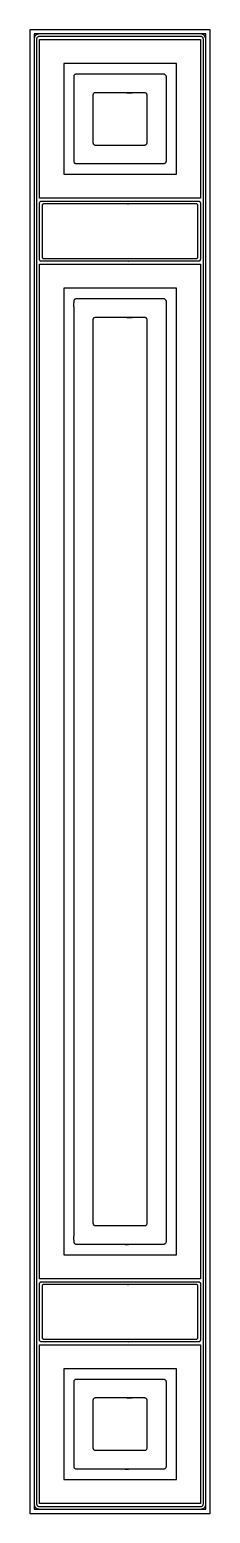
# Model space of a CAD drawing. Header units: millimetres. Extents: x 10742 to 10952, y 15260 to 16990.
import ezdxf

# ---------------------------------------------------------------- set-up
doc = ezdxf.new("R2010")
doc.units = ezdxf.units.MM

msp = doc.modelspace()

# ---------------------------------------------------------------- linework, layer by layer
at = {"color": 0}
for points in [[(10951.8, 16990.1), (10741.8, 16990.1), (10741.8, 15260.1), (10951.8, 15260.1), (10951.8, 16990.1)], [(10946.8, 16985.1), (10746.8, 16985.1), (10746.8, 15265.1), (10946.8, 15265.1), (10946.8, 16985.1)], [(10940.3, 16906.1), (10940.3, 16866.1), (10940.3, 16793.6), (10856.8, 16793.6), (10846.8, 16793.6), (10753.3, 16793.6), (10753.3, 16866.1), (10753.3, 16906.1), (10753.3, 16978.6), (10846.8, 16978.6), (10856.8, 16978.6), (10940.3, 16978.6), (10940.3, 16906.1)], [(10912.3, 16866.1), (10912.3, 16906.1), (10912.3, 16950.6), (10856.8, 16950.6), (10846.8, 16950.6), (10781.3, 16950.6), (10781.3, 16906.1), (10781.3, 16866.1), (10781.3, 16821.6), (10846.8, 16821.6), (10856.8, 16821.6), (10912.3, 16821.6), (10912.3, 16866.1)], [(10940.3, 16716.6), (10940.3, 16160.1), (10940.3, 16090.1), (10940.3, 15533.6), (10856.8, 15533.6), (10846.8, 15533.6), (10753.3, 15533.6), (10753.3, 16090.1), (10753.3, 16160.1), (10753.3, 16716.6), (10846.8, 16716.6), (10856.8, 16716.6), (10940.3, 16716.6)], [(10856.8, 16688.6), (10846.8, 16688.6), (10781.3, 16688.6), (10781.3, 16160.1), (10781.3, 16090.1), (10781.3, 15561.6), (10846.8, 15561.6), (10856.8, 15561.6), (10912.3, 15561.6), (10912.3, 16090.1), (10912.3, 16160.1), (10912.3, 16688.6), (10856.8, 16688.6)], [(10856.8, 15271.6), (10846.8, 15271.6), (10753.3, 15271.6), (10753.3, 15344.1), (10753.3, 15384.1), (10753.3, 15456.6), (10846.8, 15456.6), (10856.8, 15456.6), (10940.3, 15456.6), (10940.3, 15384.1), (10940.3, 15344.1), (10940.3, 15271.6), (10856.8, 15271.6)], [(10781.3, 15344.1), (10781.3, 15299.6), (10846.8, 15299.6), (10856.8, 15299.6), (10912.3, 15299.6), (10912.3, 15344.1), (10912.3, 15384.1), (10912.3, 15428.6), (10856.8, 15428.6), (10846.8, 15428.6), (10781.3, 15428.6), (10781.3, 15384.1), (10781.3, 15344.1)]]:
    msp.add_lwpolyline(points, dxfattribs=at)
for points in [[(10940.8, 16985.1), (10752.8, 16985.1, 0.414214), (10746.8, 16979.1), (10746.8, 15271.1, 0.414214), (10752.8, 15265.1), (10940.8, 15265.1, 0.414214), (10946.8, 15271.1), (10946.8, 16979.1, 0.414206), (10940.8, 16985.1)], [(10943.8, 16906.1), (10943.8, 16937.6), (10943.8, 16969.1), (10943.8, 16970.5), (10943.8, 16972), (10943.8, 16972.7), (10943.8, 16973.4), (10943.8, 16974.1), (10943.8, 16974.8), (10943.8, 16975.5), (10943.8, 16975.9), (10943.8, 16976.2, -0.000513), (10943.8, 16977.7, 0.001535), (10943.8, 16979.1, 0.003242), (10943.8, 16979.3, 0.014181), (10943.7, 16979.4, 0.050474), (10943.6, 16980, 0.088856), (10943.1, 16980.9, 0.088923), (10942.3, 16981.7, 0.076042), (10941.5, 16982, 0.025524), (10941.2, 16982.1, 0.01138), (10941.1, 16982.1, 0.01102), (10940.9, 16982.1, 0.00805), (10940.8, 16982.1, 0.001987), (10938.9, 16982.1, -0.001), (10938, 16982.1), (10937.5, 16982.1), (10937.1, 16982.1), (10936.6, 16982.1), (10936.2, 16982.1), (10935.2, 16982.1), (10934.3, 16982.1), (10933.4, 16982.1), (10930.2, 16982.1), (10926.9, 16982.1), (10923.7, 16982.1), (10920.5, 16982.1), (10907.6, 16982.1), (10900, 16982.1), (10892.4, 16982.1), (10884.8, 16982.1), (10877.2, 16982.1), (10862, 16982.1), (10856.8, 16982.1), (10846.8, 16982.1), (10806.2, 16982.1), (10765.7, 16982.1), (10763.8, 16982.1), (10762, 16982.1), (10761.1, 16982.1), (10760.1, 16982.1), (10759.2, 16982.1), (10758.3, 16982.1), (10757.4, 16982.1), (10756.9, 16982.1), (10756.4, 16982.1), (10756, 16982.1), (10755.5, 16982.1, -0.001), (10754.6, 16982.1, 0.001987), (10752.8, 16982.1, 0.008051), (10752.6, 16982.1, 0.011017), (10752.5, 16982.1, 0.049341), (10751.9, 16982, 0.088624), (10750.9, 16981.5, 0.088909), (10750.2, 16980.7, 0.076058), (10749.9, 16979.9, 0.025349), (10749.8, 16979.6, 0.01436), (10749.8, 16979.4, 0.01447), (10749.8, 16979.3, 0.008039), (10749.8, 16979.1, 0.002047), (10749.8, 16977.7, -0.000517), (10749.8, 16976.2), (10749.8, 16975.9), (10749.8, 16975.5), (10749.8, 16974.8), (10749.8, 16974.1), (10749.8, 16973.4), (10749.8, 16969.2), (10749.8, 16965), (10749.8, 16956.6), (10749.8, 16948.2), (10749.8, 16939.7), (10749.8, 16922.9), (10749.8, 16914.5), (10749.8, 16906.1), (10749.8, 16866.1), (10749.8, 16160.1), (10749.8, 16090.1), (10749.8, 15384.1), (10749.8, 15344.1), (10749.8, 15312.6), (10749.8, 15281.1), (10749.8, 15279.7), (10749.8, 15278.3), (10749.8, 15277.5), (10749.8, 15276.8), (10749.8, 15276.1), (10749.8, 15275.4), (10749.8, 15274.7), (10749.8, 15274.3), (10749.8, 15274, -0.000521), (10749.8, 15272.5, 0.002046), (10749.8, 15271.1, 0.008039), (10749.8, 15271, 0.014516), (10749.8, 15270.8, 0.050544), (10749.9, 15270.2, 0.089179), (10750.4, 15269.3, 0.088501), (10751.2, 15268.6, 0.075507), (10752, 15268.2, 0.025522), (10752.3, 15268.1, 0.014584), (10752.5, 15268.1, 0.014179), (10752.6, 15268.1, 0.003248), (10752.8, 15268.1, 0.001589), (10754.6, 15268.1, -0.001043), (10755.5, 15268.1), (10756, 15268.1, -0.000529), (10756.2, 15268.1), (10756.4, 15268.1), (10756.9, 15268.1), (10757.4, 15268.1), (10758.3, 15268.1), (10758.7, 15268.1), (10759.2, 15268.1), (10760.1, 15268.1), (10760.9, 15268.1), (10761.1, 15268.1, 0.001211), (10761.3, 15268.1), (10761.7, 15268.1), (10763.4, 15268.1), (10766.6, 15268.1), (10773, 15268.1), (10785.9, 15268.1), (10787.8, 15268.1), (10788.3, 15268.1, -0.000514), (10788.8, 15268.1), (10789.7, 15268.1), (10793.5, 15268.1), (10801.1, 15268.1), (10808.7, 15268.1), (10810.6, 15268.1), (10811.1, 15268.1, 0.000514), (10811.6, 15268.1), (10812.5, 15268.1), (10816.3, 15268.1), (10831.6, 15268.1, 0.000514), (10832, 15268.1), (10832.5, 15268.1), (10833.5, 15268.1), (10835.4, 15268.1), (10839.2, 15268.1), (10846.8, 15268.1), (10856.8, 15268.1), (10887.3, 15268.1), (10907.6, 15268.1), (10927.9, 15268.1), (10929.7, 15268.1), (10931.5, 15268.1), (10932.5, 15268.1), (10933.4, 15268.1), (10934.3, 15268.1), (10934.8, 15268.1), (10935.2, 15268.1), (10936.2, 15268.1), (10936.6, 15268.1), (10937.1, 15268.1, -0.000795), (10938.9, 15268.1, 0.001589), (10940.8, 15268.1, 0.003248), (10940.9, 15268.1, 0.014183), (10941.1, 15268.1, 0.049472), (10941.7, 15268.2, 0.088852), (10942.6, 15268.7, 0.088492), (10943.3, 15269.5, 0.075608), (10943.7, 15270.4, 0.025524), (10943.7, 15270.7, 0.014841), (10943.7, 15270.8, 0.014566), (10943.8, 15271, 0.008051), (10943.8, 15271.1, 0.002046), (10943.8, 15272.5, -0.000514), (10943.8, 15274), (10943.8, 15274.3), (10943.8, 15274.7), (10943.8, 15275.4), (10943.8, 15276.1), (10943.8, 15276.8), (10943.8, 15281), (10943.8, 15285.2), (10943.8, 15293.7), (10943.8, 15302.1), (10943.8, 15310.5), (10943.8, 15327.3), (10943.8, 15335.7), (10943.8, 15344.1), (10943.8, 15384.1), (10943.8, 16090.1), (10943.8, 16160.1), (10943.8, 16866.1), (10943.8, 16906.1)], [(10900.3, 16866.1), (10900.3, 16853.1), (10900.3, 16840.1), (10900.3, 16839.5), (10900.3, 16838.9), (10900.3, 16838.6), (10900.3, 16838.3), (10900.3, 16838.1), (10900.3, 16837.8), (10900.3, 16837.5, 0.000633), (10900.3, 16837.2, -0.00127), (10900.3, 16836.6, -0.008038), (10900.3, 16836.5, -0.014566), (10900.2, 16836.3, -0.050557), (10900.1, 16835.7, -0.089173), (10899.6, 16834.8, -0.088504), (10898.8, 16834.1, -0.076041), (10898, 16833.7, -0.025522), (10897.7, 16833.6, -0.014581), (10897.6, 16833.6, -0.014179), (10897.4, 16833.6, -0.00805), (10897.3, 16833.6, -0.001479), (10896.3, 16833.6, 0.00074), (10895.3, 16833.6), (10895, 16833.6), (10894.8, 16833.6), (10894.3, 16833.6), (10893.8, 16833.6), (10893.3, 16833.6), (10887.5, 16833.6), (10881.7, 16833.6), (10875.8, 16833.6), (10870, 16833.6), (10858.4, 16833.6), (10856.8, 16833.6), (10846.8, 16833.6), (10825, 16833.6), (10803.2, 16833.6), (10801.7, 16833.6), (10800.2, 16833.6), (10799.7, 16833.6), (10799.2, 16833.6), (10798.7, 16833.6), (10798.5, 16833.6), (10798.2, 16833.6, 0.00074), (10797.2, 16833.6, -0.001479), (10796.3, 16833.6, -0.008051), (10796.1, 16833.6, -0.014174), (10796, 16833.6, -0.049342), (10795.4, 16833.7, -0.088847), (10794.4, 16834.2, -0.088932), (10793.7, 16835, -0.075587), (10793.4, 16835.9, -0.025512), (10793.3, 16836.2, -0.014767), (10793.3, 16836.3, -0.014516), (10793.3, 16836.5, -0.003216), (10793.3, 16836.6, -0.001899), (10793.3, 16836.9), (10793.3, 16837), (10793.3, 16837.2, 0.001271), (10793.3, 16837.8, -0.000425), (10793.3, 16838.3), (10793.3, 16840.1), (10793.3, 16841.8), (10793.3, 16843.5), (10793.3, 16845.3), (10793.3, 16848.8), (10793.3, 16852.2), (10793.3, 16859.2), (10793.3, 16862.6), (10793.3, 16866.1), (10793.3, 16906.1), (10793.3, 16919.1), (10793.3, 16932.1), (10793.3, 16932.7), (10793.3, 16933.3), (10793.3, 16933.6), (10793.3, 16933.9), (10793.3, 16934.2), (10793.3, 16934.5), (10793.3, 16934.7, 0.000636), (10793.3, 16935, -0.001266), (10793.3, 16935.6, -0.008039), (10793.3, 16935.8, -0.01447), (10793.3, 16935.9, -0.050483), (10793.4, 16936.5, -0.088843), (10793.9, 16937.4, -0.088919), (10794.7, 16938.2, -0.076041), (10795.5, 16938.5, -0.025522), (10795.8, 16938.6, -0.011369), (10796, 16938.6, -0.011017), (10796.1, 16938.6, -0.008051), (10796.3, 16938.6, -0.001479), (10797.2, 16938.6, 0.00074), (10798.2, 16938.6), (10798.5, 16938.6), (10798.7, 16938.6), (10799.2, 16938.6), (10799.7, 16938.6), (10800.2, 16938.6), (10806, 16938.6), (10811.9, 16938.6), (10817.7, 16938.6), (10823.5, 16938.6), (10835.1, 16938.6), (10840.9, 16938.6), (10846.8, 16938.6), (10856.8, 16938.6), (10868.5, 16938.6), (10890.3, 16938.6), (10891.8, 16938.6), (10892.6, 16938.6), (10893.3, 16938.6), (10893.8, 16938.6), (10894.3, 16938.6), (10894.8, 16938.6), (10895, 16938.6), (10895.3, 16938.6, 0.00074), (10896.3, 16938.6, -0.001479), (10897.3, 16938.6, -0.00805), (10897.4, 16938.6, -0.011017), (10897.6, 16938.6, -0.049864), (10898.2, 16938.5, -0.088517), (10899.1, 16938, -0.088646), (10899.8, 16937.2, -0.076035), (10900.2, 16936.4, -0.025513), (10900.2, 16936.1, -0.014867), (10900.2, 16935.9, -0.014567), (10900.3, 16935.8, -0.008039), (10900.3, 16935.6, -0.00127), (10900.3, 16935, 0.000634), (10900.3, 16934.7), (10900.3, 16934.5), (10900.3, 16934.2), (10900.3, 16933.9), (10900.3, 16932.9), (10900.3, 16931.8), (10900.3, 16930.8), (10900.3, 16929.8), (10900.3, 16925.8), (10900.3, 16923.3), (10900.3, 16920.9), (10900.3, 16918.4), (10900.3, 16915.9), (10900.3, 16911), (10900.3, 16908.6), (10900.3, 16906.1), (10900.3, 16866.1)], [(10815.3, 16906.1), (10815.3, 16866.1), (10815.3, 16862.7), (10815.3, 16859.4), (10815.3, 16859.2), (10815.3, 16859.1), (10815.3, 16859), (10815.3, 16858.9), (10815.3, 16858.8), (10815.3, 16858.8, 0.000405), (10815.3, 16858.6, 0.011731), (10815.3, 16858.5, 0.014516), (10815.3, 16858.3, 0.062707), (10815.4, 16857.6, 0.088583), (10816, 16856.7, 0.088357), (10816.8, 16856, 0.088724), (10817.8, 16855.6, 0.014584), (10818, 16855.6, 0.014174), (10818.1, 16855.6, 0.008051), (10818.3, 16855.6, 0.001311), (10818.8, 16855.6, -0.001311), (10819.4, 16855.6), (10819.7, 16855.6), (10819.9, 16855.6), (10821.3, 16855.6), (10822.6, 16855.6), (10823.9, 16855.6), (10825.2, 16855.6), (10827.9, 16855.6), (10830.6, 16855.6), (10832.6, 16855.6), (10834.6, 16855.6), (10838.7, 16855.6), (10842.7, 16855.6), (10846.8, 16855.6), (10856.8, 16855.6), (10859.3, 16855.6), (10871.9, 16855.6), (10872.5, 16855.6), (10873, 16855.6), (10873.3, 16855.6), (10873.6, 16855.6), (10873.9, 16855.6), (10874.1, 16855.6), (10874.4, 16855.6, -0.000438), (10874.7, 16855.6, 0.00131), (10875.3, 16855.6, 0.00805), (10875.4, 16855.6, 0.014179), (10875.6, 16855.6, 0.050468), (10876.2, 16855.7, 0.08885), (10877.1, 16856.2, 0.088926), (10877.8, 16857, 0.07561), (10878.2, 16857.9, 0.038476), (10878.2, 16858.3, 0.014566), (10878.3, 16858.5, 0.011731), (10878.3, 16858.6, 0.00043), (10878.3, 16858.8), (10878.3, 16858.8), (10878.3, 16858.9), (10878.3, 16859.4), (10878.3, 16859.8), (10878.3, 16860.7), (10878.3, 16861.6), (10878.3, 16862.5), (10878.3, 16864.3), (10878.3, 16865.2), (10878.3, 16866.1), (10878.3, 16906.1), (10878.3, 16909.5), (10878.3, 16912.9), (10878.3, 16913), (10878.3, 16913.2), (10878.3, 16913.2), (10878.3, 16913.3), (10878.3, 16913.4), (10878.3, 16913.5, 0.000442), (10878.3, 16913.6, 0.011732), (10878.3, 16913.8, 0.014168), (10878.2, 16913.9, 0.062637), (10878.1, 16914.7, 0.088474), (10877.5, 16915.6, 0.088358), (10876.7, 16916.2, 0.088819), (10875.7, 16916.6, 0.011378), (10875.6, 16916.6, 0.011017), (10875.4, 16916.6, 0.00805), (10875.3, 16916.6, 0.00131), (10874.7, 16916.6, -0.000438), (10874.4, 16916.6), (10874.1, 16916.6), (10873.9, 16916.6), (10873.6, 16916.6), (10872.3, 16916.6), (10870.9, 16916.6), (10869.6, 16916.6), (10868.3, 16916.6), (10865.6, 16916.6), (10863, 16916.6), (10860.9, 16916.6), (10858.9, 16916.6), (10854.9, 16916.6), (10860.8, 16916.6), (10856.8, 16916.6), (10846.8, 16916.6), (10834.2, 16916.6), (10821.6, 16916.6), (10821.1, 16916.6), (10820.5, 16916.6), (10820.2, 16916.6), (10819.9, 16916.6), (10819.7, 16916.6, 0.000437), (10819.4, 16916.6), (10819.1, 16916.6, -0.000451), (10818.8, 16916.6, 0.001311), (10818.3, 16916.6, 0.008051), (10818.1, 16916.6, 0.011017), (10818, 16916.6, 0.049863), (10817.4, 16916.5, 0.088523), (10816.4, 16916, 0.08864), (10815.7, 16915.2, 0.076058), (10815.4, 16914.4, 0.038399), (10815.3, 16913.9, 0.01447), (10815.3, 16913.8, 0.011731), (10815.3, 16913.6, 0.000406), (10815.3, 16913.5), (10815.3, 16913.4), (10815.3, 16913.3), (10815.3, 16912.9), (10815.3, 16912.4), (10815.3, 16911.5), (10815.3, 16910.6), (10815.3, 16909.7), (10815.3, 16907.9), (10815.3, 16907), (10815.3, 16906.1)], [(10856.8, 16720.1), (10846.8, 16720.1), (10807.3, 16720.1), (10767.8, 16720.1), (10766, 16720.1), (10764.2, 16720.1), (10763.3, 16720.1), (10762.4, 16720.1), (10761.5, 16720.1), (10761.1, 16720.1), (10760.6, 16720.1), (10759.7, 16720.1), (10759.3, 16720.1), (10758.8, 16720.1, 0.000409), (10757.1, 16720.1, -0.002041), (10755.3, 16720.1, -0.009676), (10755.1, 16720.1, -0.019301), (10755, 16720.1, -0.047521), (10754.6, 16720.2, -0.094969), (10754, 16720.6, -0.094521), (10753.5, 16721.1, -0.079035), (10753.3, 16721.7, -0.016483), (10753.3, 16721.9, -0.017578), (10753.3, 16722, -0.009728), (10753.3, 16722.1, -0.002263), (10753.3, 16723.4, 0.000569), (10753.3, 16724.7), (10753.3, 16725), (10753.3, 16725.3), (10753.3, 16726), (10753.3, 16726.6), (10753.3, 16727.3), (10753.3, 16730.4), (10753.3, 16733.4), (10753.3, 16739.6), (10753.3, 16745.7), (10753.3, 16751.9), (10753.3, 16764.2), (10753.3, 16770.3), (10753.3, 16776.5), (10753.3, 16779), (10753.3, 16781.6), (10753.3, 16782.3), (10753.3, 16782.9), (10753.3, 16783.6), (10753.3, 16784.2), (10753.3, 16784.9), (10753.3, 16785.2), (10753.3, 16785.5, 0.000569), (10753.3, 16786.8, -0.002263), (10753.3, 16788.1, -0.003891), (10753.3, 16788.2, -0.013915), (10753.3, 16788.4, -0.06275), (10753.4, 16788.8, -0.094035), (10753.8, 16789.5, -0.094451), (10754.4, 16789.9, -0.063116), (10754.9, 16790.1, -0.014085), (10755, 16790.1, -0.017371), (10755.1, 16790.1, -0.009683), (10755.3, 16790.1, -0.002041), (10757.1, 16790.1, 0.000408), (10758.8, 16790.1, -0.000409), (10760.6, 16790.1), (10761.5, 16790.1), (10762.4, 16790.1), (10764.7, 16790.1), (10766.9, 16790.1), (10771.4, 16790.1), (10780.8, 16790.1), (10790.2, 16790.1), (10799.7, 16790.1), (10809.1, 16790.1), (10827.9, 16790.1), (10837.3, 16790.1), (10846.8, 16790.1), (10856.8, 16790.1), (10886.2, 16790.1), (10925.7, 16790.1), (10927.5, 16790.1), (10929.3, 16790.1), (10930.2, 16790.1), (10931.1, 16790.1), (10932, 16790.1), (10932.4, 16790.1), (10932.9, 16790.1), (10933.8, 16790.1), (10934.2, 16790.1), (10934.7, 16790.1, 0.000816), (10936.5, 16790.1, -0.002041), (10938.3, 16790.1), (10938.3, 16790.1), (10938.3, 16790.1, -0.007744), (10938.4, 16790.1, -0.014935), (10938.5, 16790.1, -0.047515), (10938.9, 16790, -0.09433), (10939.5, 16789.6, -0.09431), (10940, 16789.1, -0.07907), (10940.2, 16788.5, -0.014095), (10940.2, 16788.4, -0.011811), (10940.3, 16788.2, -0.00912), (10940.3, 16788.2, 0.000427), (10940.3, 16788.1, -0.002265), (10940.3, 16786.8, 0.000566), (10940.3, 16785.5), (10940.3, 16785.2), (10940.3, 16784.9), (10940.3, 16784.2), (10940.3, 16783.6), (10940.3, 16782.9), (10940.3, 16779.9), (10940.3, 16776.8), (10940.3, 16770.6), (10940.3, 16764.5), (10940.3, 16758.3), (10940.3, 16746), (10940.3, 16739.9), (10940.3, 16733.8), (10940.3, 16731.2), (10940.3, 16728.6), (10940.3, 16727.9), (10940.3, 16727.3), (10940.3, 16726.6), (10940.3, 16726), (10940.3, 16725.3), (10940.3, 16725), (10940.3, 16724.7, 0.000566), (10940.3, 16723.4, -0.002265), (10940.3, 16722.1, 0.000425), (10940.3, 16722, -0.009119), (10940.3, 16722, -0.017616), (10940.2, 16721.9, -0.045828), (10940.2, 16721.5, -0.094196), (10939.8, 16720.8, -0.094302), (10939.2, 16720.4, -0.079122), (10938.6, 16720.1, -0.013318), (10938.5, 16720.1, -0.017614), (10938.4, 16720.1, -0.009745), (10938.3, 16720.1, -0.002041), (10936.5, 16720.1, 0.000816), (10934.7, 16720.1), (10934.2, 16720.1), (10933.8, 16720.1), (10932.9, 16720.1), (10932.4, 16720.1), (10932, 16720.1), (10931.1, 16720.1), (10928.8, 16720.1), (10926.6, 16720.1), (10922.1, 16720.1), (10912.7, 16720.1), (10903.3, 16720.1), (10893.9, 16720.1), (10884.4, 16720.1), (10865.6, 16720.1), (10856.2, 16720.1), (10856.8, 16720.1)], [(10856.8, 16723.1), (10884.9, 16723.1), (10923.1, 16723.1), (10924.8, 16723.1), (10926.6, 16723.1), (10927.4, 16723.1), (10928.3, 16723.1), (10929.2, 16723.1), (10929.6, 16723.1), (10930.1, 16723.1), (10930.9, 16723.1), (10931.4, 16723.1), (10931.8, 16723.1, -0.000422), (10933.5, 16723.1, 0.00211), (10935.3, 16723.1, -0.000959), (10935.3, 16723.1, 0.008957), (10935.4, 16723.1, 0.015676), (10935.5, 16723.1, 0.047618), (10935.9, 16723.2, 0.09433), (10936.5, 16723.6, 0.094309), (10937, 16724.1, 0.07907), (10937.2, 16724.7, 0.015666), (10937.2, 16724.9, 0.017612), (10937.3, 16725, 0.009743), (10937.3, 16725.1, 0.002494), (10937.3, 16726.3, -0.000623), (10937.3, 16727.5), (10937.3, 16727.8), (10937.3, 16728), (10937.3, 16728.6), (10937.3, 16729.2), (10937.3, 16729.8), (10937.3, 16732.8), (10937.3, 16735.7), (10937.3, 16741.6), (10937.3, 16747.5), (10937.3, 16753.3), (10937.3, 16765.1), (10937.3, 16771), (10937.3, 16776.9), (10937.3, 16778), (10937.3, 16779.2), (10937.3, 16779.8), (10937.3, 16780.4), (10937.3, 16781), (10937.3, 16781.6), (10937.3, 16782.2), (10937.3, 16782.5), (10937.3, 16782.8, -0.000622), (10937.3, 16783.9, 0.002491), (10937.3, 16785.1, 0.009747), (10937.3, 16785.2, 0.017613), (10937.2, 16785.4, 0.045691), (10937.2, 16785.7, 0.094041), (10936.8, 16786.4, 0.094303), (10936.2, 16786.9, 0.079123), (10935.6, 16787.1, 0.013322), (10935.5, 16787.1, 0.017614), (10935.4, 16787.1, 0.008958), (10935.3, 16787.1, -0.000959), (10935.3, 16787.1, 0.00211), (10933.5, 16787.1, -0.000422), (10931.8, 16787.1), (10931.4, 16787.1), (10930.9, 16787.1), (10930.1, 16787.1), (10929.6, 16787.1), (10929.2, 16787.1), (10928.3, 16787.1), (10925.7, 16787.1), (10923.1, 16787.1), (10917.9, 16787.1), (10909, 16787.1), (10900.1, 16787.1), (10891.2, 16787.1), (10882.3, 16787.1), (10864.5, 16787.1), (10855.6, 16787.1), (10856.8, 16787.1), (10846.8, 16787.1), (10808.6, 16787.1), (10770.4, 16787.1), (10768.7, 16787.1), (10766.9, 16787.1), (10766.1, 16787.1), (10765.2, 16787.1), (10764.3, 16787.1), (10763.9, 16787.1), (10763.5, 16787.1), (10762.6, 16787.1), (10762.2, 16787.1), (10761.7, 16787.1, -0.000422), (10760, 16787.1, 0.00211), (10758.3, 16787.1, 0.009746), (10758.1, 16787.1, 0.017616), (10758, 16787.1, 0.046321), (10757.6, 16787, 0.094792), (10757, 16786.6, 0.094521), (10756.5, 16786.1, 0.079035), (10756.3, 16785.5, 0.016484), (10756.3, 16785.4, 0.01172), (10756.3, 16785.2, 0.009728), (10756.3, 16785.1, 0.002491), (10756.3, 16783.9, -0.000622), (10756.3, 16782.8), (10756.3, 16782.5), (10756.3, 16782.2), (10756.3, 16781.6), (10756.3, 16781), (10756.3, 16780.4), (10756.3, 16777.5), (10756.3, 16774.5), (10756.3, 16768.6), (10756.3, 16762.8), (10756.3, 16756.9), (10756.3, 16745.1), (10756.3, 16739.2), (10756.3, 16733.3), (10756.3, 16732.2), (10756.3, 16731), (10756.3, 16730.4), (10756.3, 16729.8), (10756.3, 16729.2), (10756.3, 16728.6), (10756.3, 16728), (10756.3, 16727.8), (10756.3, 16727.5, -0.000623), (10756.3, 16726.3, 0.00249), (10756.3, 16725.1, -0.000493), (10756.3, 16725, 0.009241), (10756.3, 16725, 0.01172), (10756.3, 16724.9, 0.045733), (10756.4, 16724.5, 0.094053), (10756.7, 16723.8, 0.094284), (10757.3, 16723.4, 0.079117), (10757.9, 16723.1, 0.015241), (10758, 16723.1, 0.015665), (10758.1, 16723.1, 0.008968), (10758.2, 16723.1, -0.001035), (10758.3, 16723.1, 0.00211), (10760, 16723.1, -0.000422), (10761.7, 16723.1), (10762.2, 16723.1), (10762.6, 16723.1), (10763.5, 16723.1), (10764.3, 16723.1), (10765.2, 16723.1), (10767.8, 16723.1), (10770.4, 16723.1), (10775.6, 16723.1), (10784.5, 16723.1), (10793.4, 16723.1), (10802.3, 16723.1), (10811.2, 16723.1), (10829, 16723.1), (10837.9, 16723.1), (10846.8, 16723.1), (10856.8, 16723.1)], [(10856.8, 16676.6), (10868.5, 16676.6), (10890.3, 16676.6), (10891.8, 16676.6), (10893.3, 16676.6), (10893.8, 16676.6), (10894.3, 16676.6), (10894.8, 16676.6), (10895, 16676.6), (10895.3, 16676.6, 0.00074), (10896.3, 16676.6, -0.001479), (10897.3, 16676.6, -0.00805), (10897.4, 16676.6, -0.014179), (10897.6, 16676.6, -0.049471), (10898.2, 16676.5, -0.088851), (10899.1, 16676, -0.088927), (10899.8, 16675.2, -0.075612), (10900.2, 16674.4, -0.025513), (10900.2, 16674.1, -0.014867), (10900.2, 16673.9, -0.014567), (10900.3, 16673.8, -0.008039), (10900.3, 16673.6, -0.00493), (10900.3, 16668.6, 0.00038), (10900.3, 16663.5, 0.000509), (10900.3, 16653.5), (10900.3, 16652.2), (10900.3, 16651), (10900.3, 16649.7), (10900.3, 16648.4), (10900.3, 16645.9), (10900.3, 16643.4), (10900.3, 16642.1), (10900.3, 16640.9), (10900.3, 16638.4), (10900.3, 16635.9), (10900.3, 16633.3), (10900.3, 16628.3), (10900.3, 16623.3), (10900.3, 16615.7), (10900.3, 16608.2), (10900.3, 16593.1), (10900.3, 16566), (10900.3, 16538.9), (10900.3, 16484.8), (10900.3, 16430.7), (10900.3, 16376.6), (10900.3, 16268.3), (10900.3, 16214.2), (10900.3, 16160.1), (10900.3, 16090.1), (10900.3, 15873.6), (10900.3, 15657.2), (10900.3, 15647.1), (10900.3, 15637), (10900.3, 15632), (10900.3, 15627), (10900.3, 15621.9), (10900.3, 15616.9), (10900.3, 15614.4), (10900.3, 15611.8), (10900.3, 15609.3), (10900.3, 15606.8), (10900.3, 15604.3), (10900.3, 15601.8), (10900.3, 15600.5), (10900.3, 15599.3), (10900.3, 15598), (10900.3, 15596.7, 0.000509), (10900.3, 15586.7, 0.00038), (10900.3, 15581.6, -0.004928), (10900.3, 15576.6, -0.003265), (10900.3, 15576.5, -0.014167), (10900.2, 15576.3, -0.036817), (10900.2, 15575.9, -0.088872), (10899.7, 15574.9, -0.075471), (10899.1, 15574.2, -0.075607), (10898.3, 15573.8, -0.050928), (10897.7, 15573.6, -0.011371), (10897.6, 15573.6, -0.011021), (10897.4, 15573.6, -0.00805), (10897.3, 15573.6, -0.002219), (10896.3, 15573.6, 0.000493), (10895.8, 15573.6), (10895.6, 15573.6, -0.000986), (10895.5, 15573.6), (10895.3, 15573.6, -0.00074), (10894.8, 15573.6), (10894.3, 15573.6), (10893.8, 15573.6), (10893.3, 15573.6), (10892.6, 15573.6), (10892.4, 15573.6, -0.001343), (10892.2, 15573.6), (10891.8, 15573.6), (10890.4, 15573.6), (10889.7, 15573.6), (10889.5, 15573.6, -0.001343), (10889.3, 15573.6), (10888.9, 15573.6), (10887.5, 15573.6), (10884.6, 15573.6), (10883.1, 15573.6, 0.001253), (10881.7, 15573.6, -0.000671), (10881.5, 15573.6), (10881.3, 15573.6), (10880.9, 15573.6), (10880.2, 15573.6), (10878.8, 15573.6), (10875.8, 15573.6), (10874.4, 15573.6), (10874, 15573.6, 0.000672), (10873.7, 15573.6), (10872.9, 15573.6), (10870, 15573.6), (10864.2, 15573.6), (10862.8, 15573.6), (10862.4, 15573.6, 0.000336), (10862.2, 15573.6, 0.000677), (10862, 15573.6), (10861.3, 15573.6), (10858.4, 15573.6), (10855.5, 15573.6), (10854.8, 15573.6, -0.000671), (10854.4, 15573.6), (10854, 15573.6), (10852.6, 15573.6), (10856.8, 15573.6), (10846.8, 15573.6), (10825, 15573.6), (10803.2, 15573.6), (10802.8, 15573.6, 0.001315), (10802.6, 15573.6), (10802.4, 15573.6), (10801.7, 15573.6), (10801, 15573.6, -0.000657), (10800.6, 15573.6), (10800.2, 15573.6), (10799.7, 15573.6), (10799.2, 15573.6), (10798.7, 15573.6, -0.00074), (10798.2, 15573.6), (10798, 15573.6, -0.000986), (10797.9, 15573.6), (10797.7, 15573.6, 0.000493), (10797.2, 15573.6, -0.001479), (10796.3, 15573.6, -0.008051), (10796.1, 15573.6, -0.011019), (10796, 15573.6, -0.049743), (10795.4, 15573.7, -0.088523), (10794.4, 15574.2, -0.08864), (10793.7, 15575, -0.076058), (10793.4, 15575.9, -0.02535), (10793.3, 15576.2, -0.01416), (10793.3, 15576.3, -0.01447), (10793.3, 15576.5, -0.003216), (10793.3, 15576.6, -0.004922), (10793.2, 15581.6, 0.000388), (10793.3, 15586.7, 0.000509), (10793.3, 15596.7), (10793.3, 15598), (10793.3, 15599.3), (10793.3, 15600.5), (10793.3, 15601.8), (10793.3, 15603), (10793.3, 15604.3), (10793.3, 15606.8), (10793.3, 15608.1), (10793.3, 15609.3), (10793.3, 15611.8), (10793.3, 15614.4), (10793.3, 15616.9), (10793.3, 15621.9), (10793.3, 15627), (10793.3, 15634.5), (10793.3, 15642.1), (10793.3, 15657.2), (10793.3, 15684.2), (10793.3, 15711.3), (10793.3, 15765.4), (10793.3, 15819.5), (10793.3, 15873.6), (10793.3, 15981.9), (10793.3, 16036), (10793.3, 16090.1), (10793.3, 16160.1), (10793.3, 16376.6), (10793.3, 16593.1), (10793.3, 16603.1), (10793.3, 16613.2), (10793.3, 16618.2), (10793.3, 16623.3), (10793.3, 16628.3), (10793.3, 16633.3), (10793.3, 16635.9), (10793.3, 16638.4), (10793.3, 16640.9), (10793.3, 16643.4), (10793.3, 16645.9), (10793.3, 16648.4), (10793.3, 16649.7), (10793.3, 16651), (10793.3, 16652.2), (10793.3, 16653.5, 0.000509), (10793.3, 16663.5, 0.000346), (10793.2, 16668.6, -0.004237), (10793.3, 16673.6, -0.003216), (10793.3, 16673.8, -0.014516), (10793.3, 16673.9, -0.036928), (10793.4, 16674.4, -0.088992), (10793.8, 16675.3, -0.076126), (10794.4, 16676, -0.075773), (10795.2, 16676.4, -0.050762), (10795.8, 16676.6, -0.014584), (10796, 16676.6, -0.014174), (10796.1, 16676.6, -0.008051), (10796.3, 16676.6, -0.001479), (10797.2, 16676.6, 0.00074), (10798.2, 16676.6), (10798.5, 16676.6), (10798.7, 16676.6), (10799.2, 16676.6), (10799.7, 16676.6), (10800.2, 16676.6), (10806, 16676.6), (10811.9, 16676.6), (10817.7, 16676.6), (10823.5, 16676.6), (10835.1, 16676.6), (10846.8, 16676.6), (10856.8, 16676.6)], [(10815.3, 16090.1), (10815.3, 15882.9), (10815.3, 15675.7), (10815.3, 15666.1), (10815.3, 15656.4), (10815.3, 15651.6), (10815.3, 15646.8), (10815.3, 15642), (10815.3, 15637.2), (10815.3, 15634.7), (10815.3, 15632.3), (10815.3, 15629.9), (10815.3, 15628.7), (10815.3, 15627.5), (10815.3, 15625.1), (10815.3, 15623.9), (10815.3, 15622.7), (10815.3, 15621.5), (10815.3, 15620.3), (10815.3, 15619.1), (10815.3, 15617.9, -0.000532), (10815.3, 15608.2, -0.000382), (10815.2, 15603.4, 0.004934), (10815.3, 15598.6, 0.003216), (10815.3, 15598.5, 0.01447), (10815.3, 15598.3, 0.037037), (10815.4, 15597.9, 0.088886), (10815.8, 15596.9, 0.075884), (10816.4, 15596.2, 0.075602), (10817.2, 15595.8, 0.050924), (10817.8, 15595.6, 0.011366), (10818, 15595.6, 0.011019), (10818.1, 15595.6, 0.008051), (10818.3, 15595.6, 0.001311), (10818.8, 15595.6, -0.001316), (10819.1, 15595.6), (10819.4, 15595.6), (10819.7, 15595.6), (10819.9, 15595.6), (10820.3, 15595.6, -0.000736), (10820.6, 15595.6), (10821.3, 15595.6), (10821.6, 15595.6, -0.000736), (10821.9, 15595.6), (10822.6, 15595.6), (10823.9, 15595.6), (10824.6, 15595.6), (10824.9, 15595.6, -0.000736), (10825.2, 15595.6), (10827.9, 15595.6), (10828.6, 15595.6), (10828.7, 15595.6, 0.001472), (10828.9, 15595.6), (10829.2, 15595.6), (10830.6, 15595.6), (10831.1, 15595.6, 0.000486), (10831.6, 15595.6), (10832.6, 15595.6), (10834.6, 15595.6), (10836.6, 15595.6), (10837.6, 15595.6), (10838.2, 15595.6), (10838.4, 15595.6, -0.000457), (10838.7, 15595.6), (10842.7, 15595.6, -0.000482), (10843.2, 15595.6), (10843.7, 15595.6), (10844.7, 15595.6), (10846.8, 15595.6), (10856.8, 15595.6), (10859.3, 15595.6), (10871.9, 15595.6), (10872.5, 15595.6), (10873, 15595.6), (10873.3, 15595.6), (10873.6, 15595.6), (10873.9, 15595.6, 0.00131), (10874.1, 15595.6), (10874.4, 15595.6, -0.001309), (10874.7, 15595.6, 0.001311), (10875.3, 15595.6, 0.00805), (10875.4, 15595.6, 0.011021), (10875.6, 15595.6, 0.049864), (10876.2, 15595.7, 0.088516), (10877.1, 15596.2, 0.088645), (10877.8, 15597, 0.076035), (10878.2, 15597.9, 0.025512), (10878.2, 15598.2, 0.014559), (10878.2, 15598.3, 0.014167), (10878.3, 15598.5, 0.003265), (10878.3, 15598.6, 0.004881), (10878.3, 15603.4, -0.000362), (10878.3, 15608.2, -0.000532), (10878.3, 15617.9), (10878.3, 15619.1), (10878.3, 15620.3), (10878.3, 15621.5), (10878.3, 15622.7), (10878.3, 15625.1), (10878.3, 15627.5), (10878.3, 15629.9), (10878.3, 15632.3), (10878.3, 15634.7), (10878.3, 15637.2), (10878.3, 15642), (10878.3, 15646.8), (10878.3, 15654), (10878.3, 15661.3), (10878.3, 15675.7), (10878.3, 15701.6), (10878.3, 15727.5), (10878.3, 15779.3), (10878.3, 15831.1), (10878.3, 15882.9), (10878.3, 15986.5), (10878.3, 16038.3), (10878.3, 16090.1), (10878.3, 16160.1), (10878.3, 16367.3), (10878.3, 16574.5), (10878.3, 16584.1), (10878.3, 16593.8), (10878.3, 16598.6), (10878.3, 16603.4), (10878.3, 16608.2), (10878.3, 16613.1), (10878.3, 16615.5), (10878.3, 16617.9), (10878.3, 16620.3), (10878.3, 16621.5), (10878.3, 16622.7), (10878.3, 16625.1), (10878.3, 16627.5), (10878.3, 16628.7), (10878.3, 16629.9), (10878.3, 16631.1), (10878.3, 16632.3, -0.000532), (10878.3, 16642, -0.000379), (10878.3, 16646.8, 0.004941), (10878.3, 16651.6, 0.003217), (10878.3, 16651.8, 0.014567), (10878.2, 16651.9, 0.036895), (10878.2, 16652.4, 0.088642), (10877.7, 16653.3, 0.075932), (10877.1, 16654, 0.075769), (10876.3, 16654.4, 0.05077), (10875.7, 16654.6, 0.014582), (10875.6, 16654.6, 0.014179), (10875.4, 16654.6, 0.00805), (10875.3, 16654.6, 0.00131), (10874.7, 16654.6, -0.001311), (10874.1, 16654.6), (10873.9, 16654.6), (10873.6, 16654.6), (10872.3, 16654.6), (10870.9, 16654.6), (10869.6, 16654.6), (10868.3, 16654.6), (10865.6, 16654.6), (10863, 16654.6), (10860.9, 16654.6), (10858.9, 16654.6), (10854.9, 16654.6), (10860.8, 16654.6), (10856.8, 16654.6), (10846.8, 16654.6), (10834.2, 16654.6), (10821.6, 16654.6), (10821.1, 16654.6), (10820.5, 16654.6), (10820.2, 16654.6), (10819.9, 16654.6), (10819.7, 16654.6), (10819.4, 16654.6, -0.001312), (10818.8, 16654.6, 0.001311), (10818.3, 16654.6, 0.008051), (10818.1, 16654.6, 0.014174), (10818, 16654.6, 0.050467), (10817.4, 16654.5, 0.088847), (10816.4, 16654, 0.088932), (10815.7, 16653.2, 0.075588), (10815.4, 16652.4, 0.025513), (10815.3, 16652.1, 0.014767), (10815.3, 16651.9, 0.014516), (10815.3, 16651.8, 0.003216), (10815.3, 16651.6, 0.004915), (10815.2, 16646.8, -0.000323), (10815.3, 16642, -0.000532), (10815.3, 16632.3), (10815.3, 16631.1), (10815.3, 16629.9), (10815.3, 16628.7), (10815.3, 16627.5), (10815.3, 16626.3), (10815.3, 16625.1), (10815.3, 16622.7), (10815.3, 16621.5), (10815.3, 16620.3), (10815.3, 16617.9), (10815.3, 16615.5), (10815.3, 16613.1), (10815.3, 16608.2), (10815.3, 16603.4), (10815.3, 16596.2), (10815.3, 16589), (10815.3, 16574.5), (10815.3, 16548.6), (10815.3, 16522.7), (10815.3, 16470.9), (10815.3, 16419.1), (10815.3, 16367.3), (10815.3, 16263.7), (10815.3, 16211.9), (10815.3, 16160.1), (10815.3, 16090.1)], [(10856.8, 15530.1), (10886.2, 15530.1), (10925.7, 15530.1), (10927.5, 15530.1), (10929.3, 15530.1), (10930.2, 15530.1), (10931.1, 15530.1), (10932, 15530.1), (10932.9, 15530.1, -0.000408), (10934.7, 15530.1, 0.000408), (10936.5, 15530.1, -0.00245), (10938.3, 15530.1, -0.009745), (10938.4, 15530.1, -0.017607), (10938.5, 15530.1, -0.045681), (10938.9, 15530, -0.094044), (10939.5, 15529.6, -0.09431), (10940, 15529.1, -0.078349), (10940.2, 15528.5, -0.013751), (10940.2, 15528.4, -0.017055), (10940.3, 15528.2, -0.009751), (10940.3, 15528.1, -0.002265), (10940.3, 15526.8, 0.000566), (10940.3, 15525.5), (10940.3, 15525.2), (10940.3, 15524.9), (10940.3, 15524.2), (10940.3, 15523.6), (10940.3, 15522.9), (10940.3, 15519.9), (10940.3, 15516.8), (10940.3, 15510.6), (10940.3, 15504.5), (10940.3, 15498.3), (10940.3, 15486), (10940.3, 15479.9), (10940.3, 15473.8), (10940.3, 15471.2), (10940.3, 15468.6), (10940.3, 15467.9), (10940.3, 15467.3), (10940.3, 15466.6), (10940.3, 15466), (10940.3, 15465.3), (10940.3, 15465), (10940.3, 15464.7, 0.000567), (10940.3, 15463.4, -0.002263), (10940.3, 15462.1, -0.009674), (10940.3, 15462, -0.01181), (10940.2, 15461.9, -0.045582), (10940.2, 15461.5, -0.094666), (10939.8, 15460.8, -0.094306), (10939.2, 15460.4, -0.078985), (10938.6, 15460.1, -0.013754), (10938.5, 15460.1, -0.015681), (10938.4, 15460.1, -0.007743), (10938.3, 15460.1), (10938.3, 15460.1, -0.002041), (10936.5, 15460.1, 0.000816), (10934.7, 15460.1, -0.000408), (10933.8, 15460.1), (10932.9, 15460.1, 0.000408), (10932, 15460.1), (10931.1, 15460.1), (10928.8, 15460.1), (10926.6, 15460.1), (10924.4, 15460.1), (10923.8, 15460.1, 0.000436), (10923.2, 15460.1), (10922.1, 15460.1), (10920.9, 15460.1), (10920.6, 15460.1, 0.00083), (10920.3, 15460.1), (10919.8, 15460.1), (10917.4, 15460.1, 0.000878), (10912.7, 15460.1, -0.000803), (10903.3, 15460.1, 0.000416), (10903, 15460.1), (10902.7, 15460.1), (10902.1, 15460.1), (10900.9, 15460.1), (10898.6, 15460.1), (10893.9, 15460.1), (10891.5, 15460.1), (10890.9, 15460.1, -0.000415), (10890.3, 15460.1), (10889.1, 15460.1), (10884.4, 15460.1), (10879.7, 15460.1), (10878.5, 15460.1, 0.000415), (10878, 15460.1), (10877.4, 15460.1), (10875, 15460.1), (10870.3, 15460.1), (10869.1, 15460.1, 0.000415), (10868.5, 15460.1), (10867.9, 15460.1), (10865.6, 15460.1), (10860.9, 15460.1), (10859.7, 15460.1, 0.000415), (10859.1, 15460.1), (10858.5, 15460.1), (10856.2, 15460.1), (10856.8, 15460.1), (10846.8, 15460.1), (10807.3, 15460.1), (10787.6, 15460.1), (10767.8, 15460.1), (10766, 15460.1), (10764.2, 15460.1), (10763.3, 15460.1), (10762.4, 15460.1, 0.000409), (10760.6, 15460.1), (10759.7, 15460.1, -0.000408), (10758.8, 15460.1, 0.000816), (10757.1, 15460.1, -0.002041), (10755.3, 15460.1), (10755.2, 15460.1, -0.007734), (10755.1, 15460.1, -0.015671), (10755, 15460.1, -0.047531), (10754.6, 15460.2, -0.094297), (10754, 15460.6, -0.094578), (10753.5, 15461.1, -0.079035), (10753.3, 15461.7, -0.013779), (10753.3, 15461.9, -0.017578), (10753.3, 15462, -0.005837), (10753.3, 15462.1, -0.002263), (10753.3, 15463.4, 0.000566), (10753.3, 15464.7), (10753.3, 15465), (10753.3, 15465.3), (10753.3, 15466), (10753.3, 15466.6), (10753.3, 15467.3), (10753.3, 15470), (10753.3, 15472.8), (10753.3, 15475.5), (10753.3, 15478.3), (10753.3, 15483.8), (10753.3, 15489.3), (10753.3, 15493.2), (10753.3, 15497), (10753.3, 15504.8), (10753.3, 15512.6), (10753.3, 15520.3), (10753.3, 15521.6), (10753.3, 15522.9), (10753.3, 15523.6), (10753.3, 15524.2), (10753.3, 15524.9), (10753.3, 15525.2), (10753.3, 15525.5, 0.000566), (10753.3, 15526.8, -0.002264), (10753.3, 15528.1, 0.000521), (10753.3, 15528.2, -0.009205), (10753.3, 15528.2, -0.011719), (10753.3, 15528.4, -0.045547), (10753.4, 15528.7, -0.094665), (10753.7, 15529.4, -0.094547), (10754.3, 15529.9, -0.078062), (10754.9, 15530.1, -0.013763), (10755, 15530.1, -0.017371), (10755.1, 15530.1, -0.009676), (10755.3, 15530.1, -0.002449), (10757.1, 15530.1, 0.000408), (10758.8, 15530.1, -0.000409), (10760.6, 15530.1), (10761.5, 15530.1), (10762.4, 15530.1), (10763.1, 15530.1), (10763.3, 15530.1, -0.001452), (10763.4, 15530.1), (10763.8, 15530.1), (10765.1, 15530.1), (10767.8, 15530.1), (10769.2, 15530.1), (10769.5, 15530.1, -0.001452), (10769.7, 15530.1), (10769.8, 15530.1), (10770.5, 15530.1), (10773.2, 15530.1), (10777.8, 15530.1), (10782.4, 15530.1, 0.000425), (10782.7, 15530.1), (10783, 15530.1), (10783.5, 15530.1), (10784.7, 15530.1), (10787, 15530.1), (10791.6, 15530.1), (10810, 15530.1), (10814.6, 15530.1), (10815.7, 15530.1, 0.000425), (10816.3, 15530.1), (10816.9, 15530.1), (10819.2, 15530.1), (10823.8, 15530.1), (10824.9, 15530.1, 0.000425), (10825.5, 15530.1), (10826.1, 15530.1), (10828.4, 15530.1), (10833, 15530.1), (10834.1, 15530.1, 0.000425), (10834.7, 15530.1), (10835.3, 15530.1), (10837.6, 15530.1), (10846.8, 15530.1), (10856.8, 15530.1)], [(10846.8, 15527.1), (10808.6, 15527.1), (10770.4, 15527.1), (10768.7, 15527.1), (10766.9, 15527.1), (10766.1, 15527.1), (10765.2, 15527.1), (10764.3, 15527.1), (10763.5, 15527.1, 0.000422), (10761.7, 15527.1, -0.000422), (10760, 15527.1, 0.002532), (10758.3, 15527.1, 0.009746), (10758.1, 15527.1, 0.017053), (10758, 15527.1, 0.04559), (10757.6, 15527, 0.094034), (10757, 15526.6, 0.094308), (10756.5, 15526.1, 0.078373), (10756.3, 15525.5, 0.014215), (10756.3, 15525.4, 0.017578), (10756.3, 15525.2, 0.009728), (10756.3, 15525.1, 0.002491), (10756.3, 15523.9, -0.000623), (10756.3, 15522.8), (10756.3, 15522.5), (10756.3, 15522.2), (10756.3, 15521.6), (10756.3, 15521), (10756.3, 15520.4), (10756.3, 15517.5), (10756.3, 15514.5), (10756.3, 15508.6), (10756.3, 15502.8), (10756.3, 15496.9), (10756.3, 15485.1), (10756.3, 15479.2), (10756.3, 15473.3), (10756.3, 15472.2), (10756.3, 15471), (10756.3, 15470.4), (10756.3, 15469.8), (10756.3, 15469.2), (10756.3, 15468.6), (10756.3, 15468), (10756.3, 15467.8), (10756.3, 15467.5, -0.000623), (10756.3, 15466.3, 0.00249), (10756.3, 15465.1, 0.009728), (10756.3, 15465, 0.011719), (10756.3, 15464.9, 0.045547), (10756.4, 15464.5, 0.094665), (10756.7, 15463.8, 0.094547), (10757.3, 15463.4, 0.079117), (10757.9, 15463.1, 0.015241), (10758, 15463.1, 0.015671), (10758.1, 15463.1, 0.003941), (10758.3, 15463.1, 0.00211), (10760, 15463.1, -0.000844), (10761.7, 15463.1, 0.000422), (10762.6, 15463.1), (10763.5, 15463.1, -0.000422), (10764.3, 15463.1), (10765.2, 15463.1), (10767.8, 15463.1), (10770.4, 15463.1), (10773, 15463.1), (10773.7, 15463.1), (10773.8, 15463.1, -0.001501), (10774, 15463.1), (10774.3, 15463.1), (10775.6, 15463.1), (10776.7, 15463.1), (10777, 15463.1, -0.000885), (10777.3, 15463.1), (10777.8, 15463.1), (10780.1, 15463.1, -0.00093), (10784.5, 15463.1, 0.000851), (10793.4, 15463.1, -0.000439), (10793.7, 15463.1), (10794, 15463.1), (10794.5, 15463.1), (10795.6, 15463.1), (10797.8, 15463.1), (10802.3, 15463.1), (10804.5, 15463.1), (10805.1, 15463.1, 0.000443), (10805.6, 15463.1), (10806.7, 15463.1), (10811.2, 15463.1), (10815.6, 15463.1), (10816.7, 15463.1, -0.00044), (10817.3, 15463.1), (10817.9, 15463.1), (10820.1, 15463.1), (10824.5, 15463.1), (10825.6, 15463.1, -0.00044), (10826.2, 15463.1), (10826.8, 15463.1), (10829, 15463.1), (10833.4, 15463.1), (10834.5, 15463.1, -0.00044), (10835.1, 15463.1), (10835.6, 15463.1), (10837.9, 15463.1), (10846.8, 15463.1), (10856.8, 15463.1), (10884.9, 15463.1), (10904, 15463.1), (10923.1, 15463.1), (10924.8, 15463.1), (10926.6, 15463.1), (10927.4, 15463.1), (10928.3, 15463.1), (10929.2, 15463.1, -0.000422), (10930.1, 15463.1), (10930.9, 15463.1, 0.000422), (10931.8, 15463.1, -0.000844), (10933.5, 15463.1, 0.00211), (10935.3, 15463.1), (10935.3, 15463.1, 0.007843), (10935.4, 15463.1, 0.015682), (10935.5, 15463.1, 0.047609), (10935.9, 15463.2, 0.094298), (10936.5, 15463.6, 0.094576), (10937, 15464.1, 0.078044), (10937.2, 15464.7, 0.013748), (10937.2, 15464.9, 0.017612), (10937.3, 15465, 0.009746), (10937.3, 15465.1, 0.002491), (10937.3, 15466.3, -0.000623), (10937.3, 15467.5), (10937.3, 15467.8), (10937.3, 15468), (10937.3, 15468.6), (10937.3, 15469.2), (10937.3, 15469.8), (10937.3, 15472.8), (10937.3, 15475.7), (10937.3, 15481.6), (10937.3, 15487.5), (10937.3, 15493.3), (10937.3, 15505.1), (10937.3, 15511), (10937.3, 15516.9), (10937.3, 15518), (10937.3, 15519.2), (10937.3, 15519.8), (10937.3, 15520.4), (10937.3, 15521), (10937.3, 15521.6), (10937.3, 15522.2), (10937.3, 15522.5), (10937.3, 15522.8, -0.000623), (10937.3, 15523.9, 0.002491), (10937.3, 15525.1, 0.009747), (10937.3, 15525.2, 0.017055), (10937.2, 15525.4, 0.045582), (10937.2, 15525.7, 0.094041), (10936.8, 15526.4, 0.093702), (10936.2, 15526.9, 0.077963), (10935.6, 15527.1, 0.013452), (10935.5, 15527.1, 0.017607), (10935.4, 15527.1, 0.009745), (10935.3, 15527.1, 0.002532), (10933.5, 15527.1, -0.000422), (10931.8, 15527.1, 0.000422), (10930.1, 15527.1), (10929.2, 15527.1), (10928.3, 15527.1), (10927.7, 15527.1), (10927.5, 15527.1, 0.001501), (10927.3, 15527.1), (10927, 15527.1), (10925.7, 15527.1), (10924.4, 15527.1), (10923.8, 15527.1), (10923.4, 15527.1, 0.00075), (10923.1, 15527.1), (10917.9, 15527.1), (10916.8, 15527.1), (10916.5, 15527.1, -0.000878), (10916.2, 15527.1), (10915.7, 15527.1), (10913.5, 15527.1), (10912.3, 15527.1), (10912.1, 15527.1, -0.000878), (10911.8, 15527.1), (10911.2, 15527.1), (10909, 15527.1), (10904.6, 15527.1), (10902.3, 15527.1), (10901.2, 15527.1), (10900.7, 15527.1), (10900.4, 15527.1, 0.000439), (10900.1, 15527.1, -0.000439), (10899.8, 15527.1), (10899.6, 15527.1), (10899, 15527.1), (10897.9, 15527.1), (10895.7, 15527.1), (10891.2, 15527.1), (10889, 15527.1), (10888.4, 15527.1, 0.00044), (10887.9, 15527.1), (10886.8, 15527.1), (10882.3, 15527.1), (10877.9, 15527.1), (10876.8, 15527.1, -0.000439), (10876.2, 15527.1), (10875.7, 15527.1), (10873.4, 15527.1), (10869, 15527.1), (10867.9, 15527.1, -0.00044), (10867.3, 15527.1), (10866.8, 15527.1), (10864.5, 15527.1), (10860.1, 15527.1), (10859, 15527.1, -0.00044), (10858.4, 15527.1), (10857.9, 15527.1), (10855.6, 15527.1), (10856.8, 15527.1), (10846.8, 15527.1)], [(10793.3, 15344.1), (10793.3, 15384.1), (10793.3, 15397.1), (10793.3, 15410.1), (10793.3, 15410.7), (10793.3, 15411.3), (10793.3, 15411.6), (10793.3, 15411.9), (10793.3, 15412.2), (10793.3, 15412.5), (10793.3, 15412.7, 0.000634), (10793.3, 15413, -0.001267), (10793.3, 15413.6, -0.008039), (10793.3, 15413.8, -0.014268), (10793.3, 15413.9, -0.050432), (10793.4, 15414.5, -0.088843), (10793.9, 15415.4, -0.088908), (10794.7, 15416.2, -0.076299), (10795.5, 15416.5, -0.025522), (10795.8, 15416.6, -0.011366), (10796, 15416.6, -0.011019), (10796.1, 15416.6, -0.008051), (10796.3, 15416.6, -0.001479), (10797.2, 15416.6, 0.000493), (10797.7, 15416.6), (10797.9, 15416.6, -0.000986), (10798, 15416.6), (10798.2, 15416.6, -0.00074), (10798.7, 15416.6), (10799.2, 15416.6), (10799.7, 15416.6), (10800.2, 15416.6, -0.00042), (10801.7, 15416.6, 0.001049), (10803.1, 15416.6, -0.00138), (10806, 15416.6, 0.001343), (10811.9, 15416.6, -0.000671), (10812, 15416.6), (10812.2, 15416.6), (10812.6, 15416.6), (10813.3, 15416.6), (10814.8, 15416.6), (10817.7, 15416.6), (10819.1, 15416.6), (10819.5, 15416.6, 0.000671), (10819.9, 15416.6), (10820.6, 15416.6), (10823.5, 15416.6), (10829.3, 15416.6), (10830.8, 15416.6), (10831.1, 15416.6, 0.000336), (10831.3, 15416.6, 0.000672), (10831.5, 15416.6), (10832.2, 15416.6), (10835.1, 15416.6), (10838, 15416.6), (10838.8, 15416.6, -0.000671), (10839.1, 15416.6), (10839.5, 15416.6), (10840.9, 15416.6), (10846.8, 15416.6), (10856.8, 15416.6), (10868.5, 15416.6), (10890.3, 15416.6), (10891.8, 15416.6), (10892.6, 15416.6), (10893.3, 15416.6), (10893.8, 15416.6), (10894.3, 15416.6), (10894.8, 15416.6, -0.00074), (10895.3, 15416.6), (10895.5, 15416.6, -0.000987), (10895.6, 15416.6), (10895.8, 15416.6, 0.000493), (10896.3, 15416.6, -0.001479), (10897.3, 15416.6, -0.00805), (10897.4, 15416.6, -0.011022), (10897.6, 15416.6, -0.049864), (10898.2, 15416.5, -0.088517), (10899.1, 15416, -0.088646), (10899.8, 15415.2, -0.076035), (10900.2, 15414.4, -0.025513), (10900.2, 15414.1, -0.014561), (10900.2, 15413.9, -0.01447), (10900.3, 15413.8, -0.008039), (10900.3, 15413.6, -0.001271), (10900.3, 15413, 0.000634), (10900.3, 15412.7), (10900.3, 15412.5), (10900.3, 15412.2), (10900.3, 15411.9), (10900.3, 15410.9), (10900.3, 15410), (10900.3, 15409.1), (10900.3, 15408.1), (10900.3, 15404.4), (10900.3, 15401.8), (10900.3, 15399.3), (10900.3, 15396.8), (10900.3, 15394.2), (10900.3, 15389.2), (10900.3, 15386.6), (10900.3, 15384.1), (10900.3, 15344.1), (10900.3, 15331.1), (10900.3, 15318.1), (10900.3, 15317.5), (10900.3, 15316.9), (10900.3, 15316.6), (10900.3, 15316.3), (10900.3, 15316.1), (10900.3, 15315.8), (10900.3, 15315.5, 0.000633), (10900.3, 15315.2, -0.00127), (10900.3, 15314.6, -0.008038), (10900.3, 15314.5, -0.014616), (10900.2, 15314.3, -0.050543), (10900.1, 15313.7, -0.089173), (10899.6, 15312.8, -0.089095), (10898.8, 15312.1, -0.076021), (10898, 15311.7, -0.025522), (10897.7, 15311.6, -0.014581), (10897.6, 15311.6, -0.014183), (10897.4, 15311.6, -0.00805), (10897.3, 15311.6, -0.001479), (10896.3, 15311.6, 0.00074), (10895.3, 15311.6), (10894.8, 15311.6), (10894.3, 15311.6), (10893.8, 15311.6), (10893.3, 15311.6), (10887.5, 15311.6, -0.000671), (10887.3, 15311.6), (10887.1, 15311.6), (10886.8, 15311.6), (10886, 15311.6), (10884.6, 15311.6), (10881.7, 15311.6), (10870, 15311.6), (10858.4, 15311.6, 0.000672), (10858, 15311.6), (10857.7, 15311.6), (10856.9, 15311.6), (10855.5, 15311.6), (10852.6, 15311.6), (10856.8, 15311.6), (10846.8, 15311.6), (10825, 15311.6), (10803.2, 15311.6), (10801.7, 15311.6), (10800.2, 15311.6), (10799.7, 15311.6), (10799.2, 15311.6), (10798.7, 15311.6, -0.000739), (10798.2, 15311.6, 0.00074), (10797.2, 15311.6, -0.001479), (10796.3, 15311.6, -0.008003), (10796.1, 15311.6, -0.014392), (10796, 15311.6, -0.049392), (10795.4, 15311.7, -0.089151), (10794.4, 15312.2, -0.088893), (10793.7, 15313, -0.075732), (10793.4, 15313.9, -0.023668), (10793.3, 15314.2, -0.010315), (10793.3, 15314.3, -0.009678), (10793.3, 15314.5, -0.003216), (10793.3, 15314.6, -0.001266), (10793.3, 15315.2, 0.00127), (10793.3, 15315.8, -0.000425), (10793.3, 15316.3), (10793.3, 15317.3), (10793.3, 15318.2), (10793.3, 15320.1), (10793.3, 15322), (10793.3, 15323.9), (10793.3, 15326.4), (10793.3, 15328.9), (10793.3, 15331.5), (10793.3, 15334), (10793.3, 15339), (10793.3, 15341.6), (10793.3, 15344.1)], [(10815.3, 15344.1), (10815.3, 15340.7), (10815.3, 15337.4), (10815.3, 15337.2), (10815.3, 15337.1), (10815.3, 15337), (10815.3, 15336.9), (10815.3, 15336.8), (10815.3, 15336.8, 0.000405), (10815.3, 15336.6, 0.011731), (10815.3, 15336.5, 0.014516), (10815.3, 15336.3, 0.062959), (10815.4, 15335.6, 0.088899), (10816, 15334.7, 0.088357), (10816.8, 15334, 0.088709), (10817.8, 15333.6, 0.014584), (10818, 15333.6, 0.014179), (10818.1, 15333.6, 0.008051), (10818.3, 15333.6, 0.001311), (10818.8, 15333.6, -0.001311), (10819.4, 15333.6), (10819.7, 15333.6), (10819.9, 15333.6), (10820.3, 15333.6, -0.000736), (10820.6, 15333.6), (10821.3, 15333.6), (10821.6, 15333.6, -0.000736), (10821.9, 15333.6), (10822.6, 15333.6), (10823.9, 15333.6), (10824.6, 15333.6), (10824.9, 15333.6, -0.000736), (10825.2, 15333.6), (10827.9, 15333.6), (10828.6, 15333.6), (10828.7, 15333.6, 0.001472), (10828.9, 15333.6), (10829.2, 15333.6), (10830.6, 15333.6), (10831.6, 15333.6), (10831.8, 15333.6, 0.000972), (10832.1, 15333.6), (10832.6, 15333.6), (10834.6, 15333.6), (10836.6, 15333.6), (10837.6, 15333.6), (10838.2, 15333.6), (10838.4, 15333.6, -0.000457), (10838.7, 15333.6), (10842.7, 15333.6, -0.000482), (10843.2, 15333.6), (10843.7, 15333.6), (10844.7, 15333.6), (10846.8, 15333.6), (10856.8, 15333.6), (10859.3, 15333.6), (10871.9, 15333.6), (10872.5, 15333.6), (10873, 15333.6), (10873.3, 15333.6), (10873.6, 15333.6), (10873.9, 15333.6), (10874.1, 15333.6), (10874.4, 15333.6, -0.001311), (10874.7, 15333.6, 0.00131), (10875.3, 15333.6, 0.00805), (10875.4, 15333.6, 0.014183), (10875.6, 15333.6, 0.050468), (10876.2, 15333.7, 0.089154), (10877.1, 15334.2, 0.089104), (10877.8, 15335, 0.076035), (10878.2, 15335.9, 0.036878), (10878.2, 15336.3, 0.014616), (10878.3, 15336.5, 0.011681), (10878.3, 15336.6, 0.00043), (10878.3, 15336.8), (10878.3, 15336.8), (10878.3, 15336.9), (10878.3, 15337.4), (10878.3, 15337.8), (10878.3, 15338.7), (10878.3, 15339.6), (10878.3, 15340.5), (10878.3, 15342.3), (10878.3, 15343.2), (10878.3, 15344.1), (10878.3, 15384.1), (10878.3, 15387.5), (10878.3, 15390.9), (10878.3, 15391), (10878.3, 15391.2), (10878.3, 15391.2), (10878.3, 15391.3), (10878.3, 15391.4), (10878.3, 15391.5, 0.000416), (10878.3, 15391.6, 0.011833), (10878.3, 15391.8, 0.014168), (10878.2, 15391.9, 0.062962), (10878.1, 15392.7, 0.088918), (10877.5, 15393.6, 0.088597), (10876.7, 15394.2, 0.08934), (10875.7, 15394.6, 0.011373), (10875.6, 15394.6, 0.011022), (10875.4, 15394.6, 0.00805), (10875.3, 15394.6, 0.00131), (10874.7, 15394.6, -0.001311), (10874.4, 15394.6), (10874.1, 15394.6), (10873.9, 15394.6), (10873.6, 15394.6), (10873.3, 15394.6, -0.000736), (10872.9, 15394.6), (10872.3, 15394.6), (10871.9, 15394.6, -0.000736), (10871.6, 15394.6), (10870.9, 15394.6), (10869.6, 15394.6), (10869.3, 15394.6, 0.000736), (10868.9, 15394.6), (10868.3, 15394.6), (10866.9, 15394.6), (10866.6, 15394.6, 0.000736), (10866.3, 15394.6), (10865.6, 15394.6), (10865.3, 15394.6, 0.000736), (10865, 15394.6), (10864.3, 15394.6), (10864, 15394.6, 0.000736), (10863.6, 15394.6), (10863, 15394.6), (10862, 15394.6), (10861.7, 15394.6, 0.000964), (10861.4, 15394.6), (10860.9, 15394.6), (10858.9, 15394.6), (10857.9, 15394.6), (10857.6, 15394.6, -0.000964), (10857.4, 15394.6), (10856.9, 15394.6), (10854.9, 15394.6), (10860.8, 15394.6, -0.000482), (10860.3, 15394.6), (10859.8, 15394.6), (10858.8, 15394.6), (10856.8, 15394.6), (10846.8, 15394.6), (10834.2, 15394.6), (10821.6, 15394.6), (10821.1, 15394.6), (10820.5, 15394.6), (10820.2, 15394.6), (10819.9, 15394.6), (10819.7, 15394.6, 0.001315), (10819.4, 15394.6), (10819.1, 15394.6, -0.001311), (10818.8, 15394.6, 0.001311), (10818.3, 15394.6, 0.008051), (10818.1, 15394.6, 0.014179), (10818, 15394.6, 0.050467), (10817.4, 15394.5, 0.088847), (10816.4, 15394, 0.088893), (10815.7, 15393.2, 0.076058), (10815.4, 15392.4, 0.038399), (10815.3, 15391.9, 0.014268), (10815.3, 15391.8, 0.011731), (10815.3, 15391.6, 0.000406), (10815.3, 15391.5), (10815.3, 15391.4), (10815.3, 15391.3), (10815.3, 15390.9), (10815.3, 15390.4), (10815.3, 15389.5), (10815.3, 15388.6), (10815.3, 15387.7), (10815.3, 15385.9), (10815.3, 15385), (10815.3, 15384.1), (10815.3, 15344.1)]]:
    msp.add_lwpolyline(points, format="xyb", dxfattribs=at)

doc.saveas('drawing.dxf')
